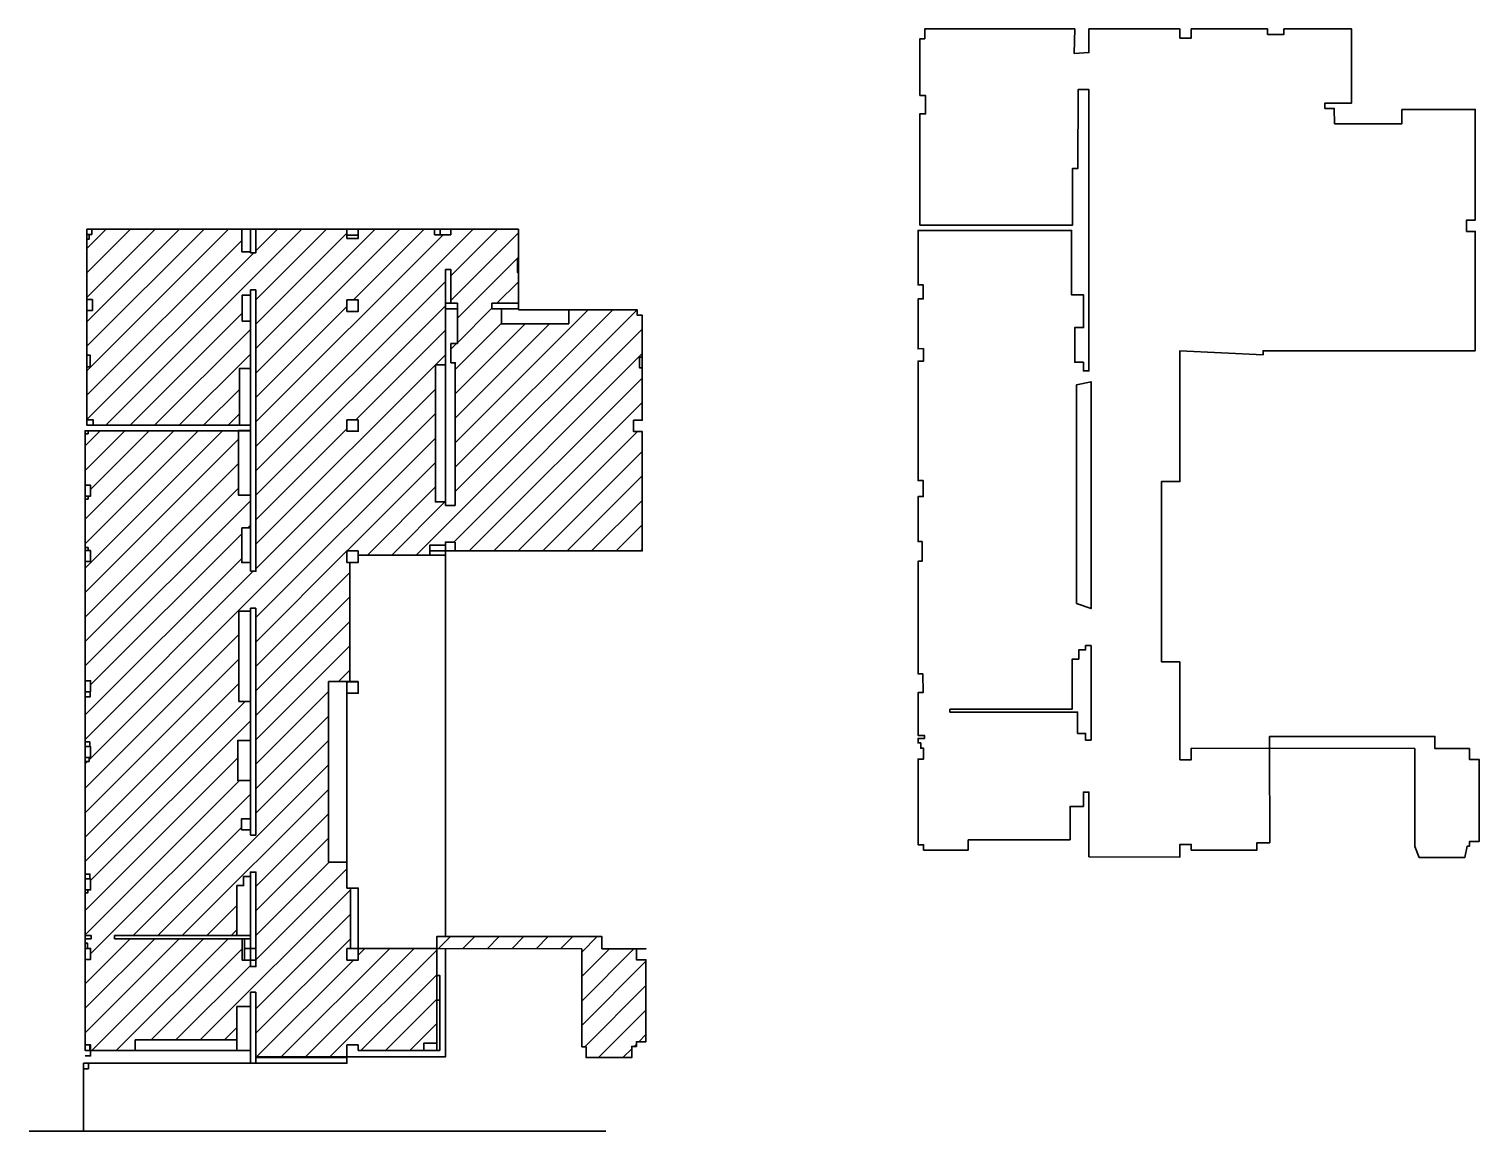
# Model space of a CAD drawing. Header units: millimetres. Extents: x -17017 to 628417, y -109036 to 199237.
# Drawn here: x 201804 to 268331, y 65018 to 115612 of the extents above; entities that cross this region are included whole.
import ezdxf

# ---------------------------------------------------------------- set-up
doc = ezdxf.new("R2010")
doc.units = ezdxf.units.MM
doc.layers.add('стяжа', color=7, linetype='Continuous', lineweight=30)

msp = doc.modelspace()

# ---------------------------------------------------------------- hatches: boundary and pattern name
at = {"layer": 'стяжа'}
h = msp.add_hatch(dxfattribs=at)
h.set_pattern_fill('ANSI31', color=5, scale=250)
h.set_pattern_definition([(45, (218821.14, 104180.1), (-561.266, 561.266), [])])
h.paths.add_polyline_path([(228091, 73943), (227161, 73943), (220511, 73943), (220511, 73393), (227161, 73383), (227161, 68883), (227361, 68883), (227361, 68388), (229461, 68388), (229461, 68900), (229671, 68900), (229671, 69113), (230111, 69113), (230111, 72883), (229671, 72883), (229671, 73383), (228091, 73383)])
h.paths.add_polyline_path([(229941, 97128), (229541, 97128), (229541, 97648), (229941, 97648), (229941, 100058), (229813, 100058), (229813, 100543), (229941, 100543), (229941, 102468), (229711, 102468), (229711, 102718), (226571, 102718), (226571, 102068), (223481, 102068), (223481, 102768), (223041, 102768), (223041, 103018), (224261, 103018), (224261, 104439), (224211, 104439), (224211, 105044), (224261, 105044), (224261, 106418), (221161, 106418), (221161, 106168), (220661, 106168), (220411, 106168), (220411, 106418), (216911, 106418), (216911, 105998), (216391, 105998), (216391, 106418), (212211, 106418), (212211, 105338), (211961, 105338), (211961, 105382), (211561, 105382), (211561, 106418), (204681, 106418), (204681, 106178), (204571, 106178), (204571, 105967), (204461, 105967), (204461, 103188), (204711, 103188), (204711, 102688), (204461, 102688), (204461, 100636), (204611, 100636), (204611, 100103), (204461, 100103), (204461, 97668), (204751, 97668), (204751, 97418), (211461, 97418), (211461, 100018), (211961, 100018), (211961, 102194), (211591, 102194), (211591, 103394), (211961, 103394), (211961, 103638), (212211, 103638), (212211, 90718), (211961, 90718), (211961, 91118), (211561, 91118), (211561, 92708), (211961, 92708), (211961, 94208), (211561, 94208), (211420, 94208), (211420, 97168), (204516, 97168), (204516, 97028), (204376, 97028), (204376, 94668), (204626, 94668), (204626, 94168), (204516, 94168), (204516, 94028), (204376, 94028), (204376, 91803), (204516, 91803), (204516, 91668), (204626, 91668), (204626, 91168), (204376, 91168), (204376, 85688), (204626, 85688), (204626, 85188), (204611, 85188), (204611, 84953), (204376, 84953), (204376, 82885), (204593, 82885), (204593, 82668), (204626, 82668), (204626, 82168), (204561, 82168), (204561, 81983), (204376, 81983), (204376, 76811), (204598, 76811), (204598, 76588), (204626, 76588), (204626, 76088), (204510, 76088), (204510, 75953), (204376, 75953), (204376, 73988), (204663, 73988), (204663, 73848), (204376, 73848), (204376, 73639), (204495, 73639), (204495, 73398), (204626, 73398), (204626, 72898), (204376, 72898), (204376, 68968), (204626, 68968), (204626, 68718), (206676, 68718), (206676, 69198), (211346, 69198), (211346, 70728), (211961, 70728), (211961, 71388), (212211, 71388), (212211, 68418), (216391, 68418), (216391, 68978), (216911, 68978), (216911, 68718), (219921, 68718), (219921, 69058), (220511, 69058), (220511, 71028), (220511, 72163), (220511, 73383), (220503, 73383), (216911, 73393), (216911, 72868), (216391, 72868), (216391, 73393), (216391, 73398), (216550, 73398), (216550, 76168), (216391, 76168), (216391, 77358), (215549, 77358), (215549, 85648), (216391, 85648), (216527, 85648), (216527, 91123), (216391, 91123), (216391, 91648), (216391, 91653), (216911, 91653), (216911, 91461), (220201, 91461), (220201, 91653), (220201, 91921), (220911, 91921), (220911, 92058), (221361, 92058), (221361, 91648), (229941, 91648)])
h.paths.add_polyline_path([(221361, 93728), (220911, 93728), (220911, 93896), (220451, 93896), (220451, 100188), (220911, 100188), (220911, 104568), (221161, 104568), (221161, 103018), (221461, 103018), (221461, 102768), (221461, 102518), (221461, 101168), (221161, 101168), (221161, 100288), (221361, 100288)], flags=16)
h.paths.add_polyline_path([(216911, 97143), (216391, 97143), (216391, 97668), (216391, 97673), (216911, 97673)], flags=16)
h.paths.add_polyline_path([(212211, 89018), (212211, 78603), (211961, 78603), (211961, 78843), (211551, 78843), (211551, 79343), (211961, 79343), (211961, 81108), (211381, 81108), (211381, 82948), (211961, 82948), (211961, 84738), (211431, 84738), (211431, 88878), (211961, 88878), (211961, 89018)], flags=16)
h.paths.add_polyline_path([(216911, 102648), (216391, 102648), (216391, 103173), (216911, 103173)], flags=16)
h.paths.add_polyline_path([(212211, 76903), (212211, 76703), (212211, 72568), (211961, 72568), (211961, 72868), (211691, 72868), (211591, 72868), (211591, 73848), (205733, 73848), (205733, 73988), (211346, 73988), (211346, 76288), (211646, 76288), (211646, 76703), (211961, 76703), (211961, 76903)], flags=16)
h.paths.add_polyline_path([(212211, 73393), (211691, 73393), (211691, 73398), (212211, 73398)], flags=0)

# ---------------------------------------------------------------- linework, layer by layer
at = {"lineweight": 30}
msp.add_lwpolyline([(220511, 73401), (220511, 73943), (227161, 73943), (228091, 73943), (228091, 73383), (230111, 73383), (229671, 73383), (229671, 72883), (230111, 72883), (230111, 69113), (229671, 69113), (229671, 68900), (229671, 69113), (229671, 68900), (229461, 68900), (229461, 68388), (227361, 68388), (227361, 68883), (227161, 68883), (227161, 73383)], dxfattribs=at)
at = {"layer": 'стяжа'}
msp.add_line((220511, 73393), (227161, 73383), dxfattribs=at)
for points in [[(244896, 78392), (244896, 77912), (242846, 77912), (242846, 78162), (242596, 78162), (242596, 82092), (242846, 82092), (242846, 82592), (242715, 82592), (242715, 82833), (242596, 82833), (242596, 83042), (242883, 83042), (242883, 83182), (242596, 83182), (242596, 85147), (242822, 85147), (242818, 86005), (242596, 86004), (242596, 91177), (242781, 91177), (242781, 92079), (242596, 92079), (242596, 94147), (242831, 94147), (242831, 94882), (242596, 94882), (242596, 100362), (242846, 100362), (242838, 100937), (242596, 100927), (242596, 103222), (242829, 103222), (242829, 103862), (242596, 103862), (242596, 106362), (249640, 106362), (249640, 103402), (250190, 103402), (250190, 101902), (249781, 101902), (249781, 100312), (250181, 100312), (250181, 99912), (250431, 99912), (250431, 112832), (249934, 112832), (249931, 109212), (249681, 109212), (249681, 106612), (242681, 106612), (242681, 111717), (242936, 111710), (242940, 112558), (242681, 112559), (242681, 115161), (242903, 115161), (242901, 115612), (249781, 115612), (249764, 114481), (250431, 114532), (250431, 115612), (254611, 115612), (254611, 115192), (255131, 115192), (255131, 115612), (258631, 115612), (258631, 115362), (259381, 115362), (259381, 115612), (262481, 115612), (262481, 112212), (261261, 112212), (261261, 111962), (261691, 111962), (261701, 111262), (264791, 111262), (264791, 111912), (268158, 111922), (268161, 106842), (267761, 106842), (267761, 106322), (268161, 106322), (268161, 100842), (258421, 100842), (258421, 100655), (254611, 100842), (254611, 94837), (253769, 94842), (253769, 86552), (254611, 86552), (254611, 82062), (255131, 82062), (255131, 82592), (258723, 82577), (258723, 83137), (266311, 83137), (266311, 82577), (267891, 82577), (267891, 82077), (268331, 82077), (268331, 78307), (267891, 78307), (267891, 78094), (267786, 78094), (267681, 77582), (265581, 77582), (265381, 78077), (265381, 82577), (258723, 82595), (258731, 78252), (258141, 78252), (258141, 77912), (255131, 77912), (255131, 78172), (254611, 78172), (254611, 77592), (250431, 77612), (250431, 80582), (250181, 80582), (250181, 79922), (249566, 79922), (249566, 78392)], [(204461, 106418), (204681, 106418), (204681, 106178), (204461, 106178)], [(204461, 105967), (204571, 105967), (204571, 106178), (204461, 106178)], [(211961, 106418), (211561, 106418), (211561, 105382), (211961, 105382)], [(212211, 106418), (211961, 106418), (211961, 105338), (212211, 105338)], [(216911, 106418), (216391, 106418), (216391, 105998), (216911, 105998)], [(216391, 106148), (216911, 106148), (216911, 106418), (216391, 106418)], [(221161, 106168), (220661, 106168), (220661, 106418), (221161, 106418)], [(220911, 103018), (221161, 103018), (221161, 104568), (220911, 104568)], [(224261, 104439), (224211, 104439), (224211, 105044), (224261, 105044)], [(211961, 103394), (211591, 103394), (211591, 102194), (211961, 102194)], [(204461, 100103), (204611, 100103), (204611, 100636), (204461, 100636)], [(229941, 100058), (229813, 100058), (229813, 100543), (229941, 100543)], [(211961, 97418), (211461, 97418), (211461, 100018), (211961, 100018)], [(249871, 89243), (249871, 99278), (250531, 99418), (250531, 89003)], [(204376, 97168), (204516, 97168), (204516, 97028), (204376, 97028)], [(204461, 97418), (204751, 97418), (204751, 97668), (204461, 97668)], [(211970, 97178), (211420, 97178), (211420, 94208), (211970, 94208)], [(204376, 94168), (204516, 94168), (204516, 94028), (204376, 94028)], [(220201, 91653), (220911, 91653), (220911, 91921), (220201, 91921)], [(221361, 92058), (220911, 92058), (220911, 91648), (221361, 91648)], [(204376, 91803), (204516, 91803), (204516, 91663), (204376, 91663)], [(220911, 91461), (220201, 91461), (220201, 91653), (220911, 91653)], [(211961, 88878), (211431, 88878), (211431, 84738), (211961, 84738)], [(244053, 84388), (249666, 84388), (249666, 86688), (249966, 86688), (249966, 87103), (250281, 87103), (250281, 87303), (250531, 87303), (250531, 82968), (250281, 82968), (250281, 83268), (249911, 83268), (249911, 84248), (244053, 84248)], [(204376, 85188), (204611, 85188), (204611, 84953), (204376, 84953)], [(215549, 77358), (216391, 77358), (216391, 85648), (215549, 85648)], [(204376, 82668), (204593, 82668), (204593, 82885), (204376, 82885)], [(211961, 82948), (211381, 82948), (211381, 81108), (211961, 81108)], [(204376, 82168), (204561, 82168), (204561, 81983), (204376, 81983)], [(211551, 78843), (211961, 78843), (211961, 79343), (211551, 79343)], [(204376, 76588), (204598, 76588), (204598, 76811), (204376, 76811)], [(204376, 76088), (204510, 76088), (204510, 75953), (204376, 75953)], [(204376, 73988), (204663, 73988), (204663, 73848), (204376, 73848)], [(211691, 72868), (211591, 72868), (211591, 73848), (211691, 73848)], [(204376, 73398), (204495, 73398), (204495, 73639), (204376, 73639)], [(211961, 72868), (212211, 72868), (212211, 72568), (211961, 72568)], [(220511, 71028), (220651, 71028), (220651, 72163), (220511, 72163)], [(220511, 68718), (220651, 68718), (220651, 71028), (220511, 71028)], [(206676, 69198), (211346, 69198), (211346, 68718), (206676, 68718)], [(204376, 68718), (204596, 68718), (204596, 68968), (204376, 68968)], [(220511, 68718), (219921, 68718), (219921, 69058), (220511, 69058)], [(204311, 67878), (204531, 67878), (204531, 68128), (204311, 68128)]]:
    msp.add_lwpolyline(points, close=True, dxfattribs=at)
for points in [[(211961, 105338), (211961, 106418), (204461, 106418), (204461, 97418), (211961, 97418), (211961, 103638)], [(212211, 105338), (212211, 106418), (211961, 106418), (211961, 105338)], [(220911, 106418), (212211, 106418), (212211, 105338)], [(212211, 106418), (212211, 105338)], [(220911, 106418), (216911, 106418), (216911, 106148), (216391, 106148)], [(216391, 106418), (216391, 105998)], [(216391, 105998), (216391, 106418), (216911, 106418), (216911, 105998)], [(216391, 105998), (216391, 106418), (216911, 106418), (216911, 105998)], [(216391, 105998), (216911, 105998), (216911, 106148), (216391, 106148)], [(216391, 105998), (216391, 106148), (216911, 106148), (216911, 105998)], [(216391, 105998), (216391, 106148), (216911, 106148), (216911, 105998)], [(216391, 105998), (216911, 105998)], [(216911, 106418), (216911, 105998)], [(220911, 106168), (220411, 106168), (220411, 106418), (220911, 106418)], [(221161, 106168), (220911, 106168)], [(221161, 106168), (221161, 106418), (224261, 106418), (224261, 103018), (223041, 103018)], [(221161, 106418), (221161, 106168)], [(211961, 105338), (212211, 105338)], [(220911, 104568), (220911, 100188), (220451, 100188), (220451, 93896), (220911, 93896)], [(221161, 104568), (221161, 103018), (220911, 103018), (220911, 104568)], [(220911, 93728), (220911, 104568)], [(220911, 104568), (221161, 104568)], [(221461, 103018), (221161, 103018), (221161, 104568)], [(204461, 103188), (204461, 103188), (204711, 103188), (204711, 102688), (204461, 102688)], [(211961, 103638), (211961, 90718)], [(212211, 103638), (211961, 103638)], [(212211, 103638), (212211, 90718), (211961, 90718)], [(212211, 103638), (212211, 90718)], [(212211, 90718), (212211, 103638)], [(216391, 103178), (216391, 102648)], [(216911, 103173), (216911, 102648), (216391, 102648), (216391, 103173)], [(216911, 103173), (216391, 103173)], [(216911, 103178), (216911, 102648)], [(216391, 102648), (216911, 102648)], [(221461, 102768), (220911, 102768), (220911, 103018), (221461, 103018)], [(221161, 102768), (221461, 102768), (221461, 102518), (221461, 101168), (221161, 101168), (221161, 100288), (221361, 100288), (221361, 93728)], [(221361, 92058), (221361, 91648), (229941, 91648), (229941, 97128), (229541, 97128), (229541, 97648), (229941, 97648), (229941, 102468), (229711, 102468), (229711, 102718), (224261, 102718)], [(221461, 102768), (221461, 103018)], [(223041, 103018), (224261, 103018), (224261, 102768), (223041, 102768)], [(223041, 103018), (223041, 102768)], [(223041, 102768), (223471, 102768)], [(223041, 102768), (223481, 102768), (223481, 102068), (226571, 102068)], [(229711, 102718), (226571, 102718), (226571, 102068)], [(221161, 100288), (221361, 100288), (221361, 93728)], [(211961, 90718), (211961, 97168), (204376, 97168), (204376, 73988), (204663, 73988)], [(211961, 97418), (211970, 97168), (204461, 97168)], [(216391, 97673), (216391, 97143)], [(216911, 97673), (216391, 97673)], [(216911, 97668), (216911, 97143), (216391, 97143), (216391, 97668)], [(216911, 97668), (216391, 97668)], [(216391, 97143), (216911, 97143)], [(216911, 97673), (216911, 97143)], [(204376, 94668), (204376, 94668), (204626, 94668), (204626, 94168), (204376, 94168)], [(211561, 92708), (211561, 91118), (211970, 91118), (211970, 94208), (211561, 94208)], [(211561, 94208), (211970, 94208), (211970, 92708), (211561, 92708)], [(220911, 93728), (221361, 93728)], [(220911, 73943), (220911, 92058)], [(221361, 92058), (220911, 92058)], [(221361, 92058), (221361, 91648)], [(204376, 91668), (204376, 91668), (204626, 91668), (204626, 91168), (204376, 91168)], [(216391, 91653), (216391, 91123)], [(216911, 91653), (216391, 91653)], [(216911, 91648), (216911, 91123), (216391, 91123), (216391, 91648)], [(216911, 91648), (216391, 91648)], [(216911, 91653), (216911, 91123)], [(216911, 91461), (220911, 91461)], [(211561, 91118), (211961, 91118), (211961, 90718)], [(211961, 90718), (212211, 90718)], [(216527, 91123), (216527, 85648)], [(211961, 89018), (211961, 78603)], [(211961, 78603), (211961, 89018)], [(212211, 89018), (211961, 89018)], [(212211, 89018), (212211, 78603)], [(212211, 78603), (212211, 89018)], [(204376, 85688), (204376, 85688), (204626, 85688), (204626, 85188), (204376, 85188)], [(216391, 85648), (216391, 85118)], [(216911, 85648), (216391, 85648)], [(216911, 85643), (216911, 85118), (216391, 85118), (216391, 85643)], [(216911, 85643), (216391, 85643)], [(216911, 85648), (216911, 85118)], [(204376, 82668), (204376, 82668), (204626, 82668), (204626, 82168), (204376, 82168)], [(212211, 78603), (211961, 78603)], [(216391, 76168), (216391, 77358)], [(204376, 76588), (204376, 76588), (204626, 76588), (204626, 76088), (204376, 76088)], [(205733, 73988), (211961, 73988), (211961, 76903)], [(211346, 76288), (211646, 76288), (211646, 76703)], [(211646, 76703), (211961, 76703)], [(211961, 76903), (211961, 72568)], [(212211, 76703), (212211, 76903), (211961, 76903), (211961, 76703)], [(211961, 76903), (212211, 76903)], [(212211, 76903), (212211, 72568)], [(212211, 72568), (212211, 76903)], [(211646, 76288), (211346, 76288), (211346, 73988), (211961, 73988), (211961, 76288)], [(216391, 73398), (216911, 73398), (216911, 76168), (216391, 76168)], [(216550, 73393), (216550, 76168)], [(204663, 73848), (204376, 73848), (204376, 73988), (204663, 73988)], [(211961, 71388), (211961, 68718), (204376, 68718), (204376, 73848), (204663, 73848)], [(204663, 73848), (204663, 73988)], [(205733, 73988), (211961, 73988), (211961, 73848), (205733, 73848)], [(205733, 73988), (205733, 73848)], [(205733, 73848), (211961, 73848), (211961, 72568)], [(204376, 73398), (204376, 73398), (204626, 73398), (204626, 72898), (204376, 72898)], [(211691, 73398), (211691, 72868)], [(212211, 73398), (211691, 73398)], [(212211, 73393), (212211, 72868), (211691, 72868), (211691, 73393)], [(212211, 73393), (211691, 73393)], [(212211, 73398), (212211, 72868)], [(212211, 71388), (212211, 68418), (220911, 68418), (220911, 73392)], [(216391, 73398), (216391, 72868)], [(216911, 73398), (216391, 73398)], [(216911, 73393), (216911, 72868), (216391, 72868), (216391, 73393)], [(216911, 73393), (216391, 73393)], [(216911, 73398), (216911, 72868)], [(216911, 72868), (216911, 73393), (220503, 73393)], [(220503, 73383), (220529, 73383), (220529, 73401)], [(220511, 73401), (220503, 73401), (220503, 73393)], [(220511, 73393), (220511, 72868)], [(220511, 73393), (220511, 68718)], [(211961, 72568), (212211, 72568)], [(211961, 71388), (211961, 68128), (212211, 68128), (212211, 71388)], [(212211, 71388), (211961, 71388)], [(204376, 70728), (204376, 68718), (211346, 68718), (211346, 70728)], [(211346, 70728), (211961, 70728)], [(204376, 69198), (204376, 68718), (206676, 68718), (206676, 69198)], [(216391, 68978), (216391, 68128), (204376, 68128)], [(204376, 68968), (204376, 68968), (204626, 68968), (204626, 68468), (204376, 68468)], [(212211, 68978), (212211, 68398), (216391, 68398), (216391, 68978)], [(216391, 68978), (216911, 68978)], [(220511, 68978), (220511, 68718), (216911, 68718), (216911, 68978)], [(212211, 68128), (204311, 68128), (204311, 65018)], [(214135, 65018), (201804, 65018)], [(214135, 65018), (228275, 65018)]]:
    msp.add_lwpolyline(points, dxfattribs=at)

doc.saveas('drawing.dxf')
